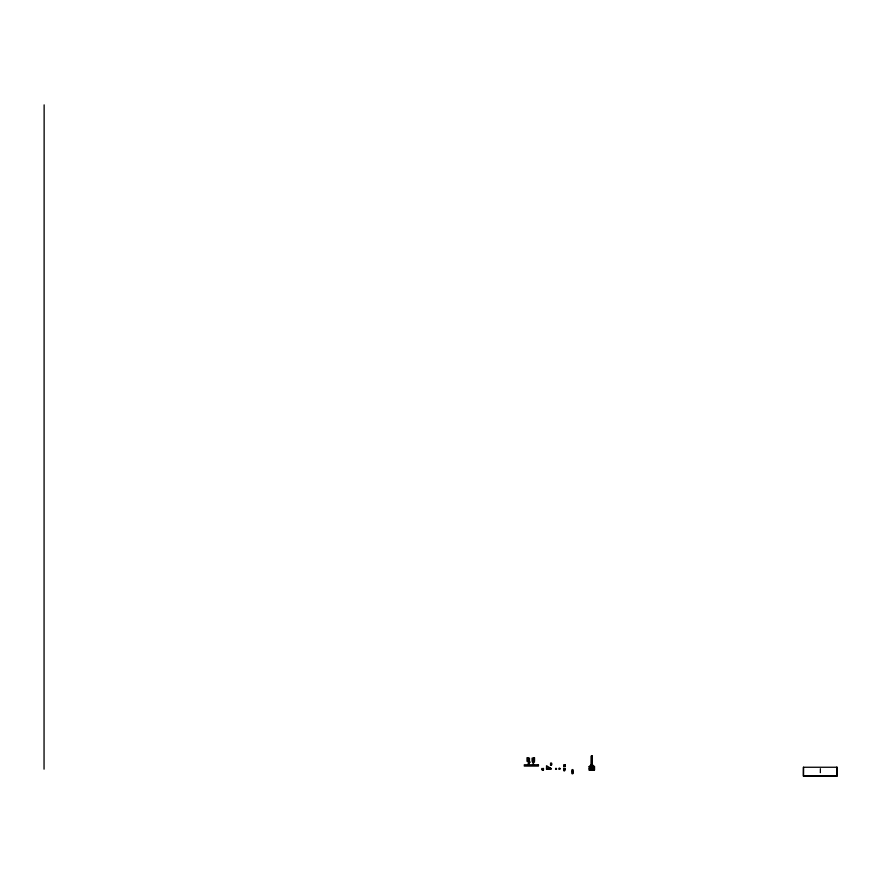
<?xml version="1.0" encoding="UTF-8"?>
<svg xmlns="http://www.w3.org/2000/svg" width="881" height="881" viewBox="0 0 881 881"><rect width="100%" height="100%" fill="white"/><g stroke="black" fill="none" stroke-linecap="round" stroke-linejoin="round"><path stroke-width="0.66" stroke-dasharray="4.41 3.3" d="M820.233 768.507L820.233 776.04M820.178 768.507L820.112 776.04"/><path stroke-width="1.32" d="M592.296 769.069C596.977 769.245 586.636 769.245 591.327 769.069L591.415 755.975L592.296 755.975L592.296 769.972M836.95 776.04L836.95 767.252L803.395 767.252L803.395 776.128L836.95 776.128L836.95 767.252M555.658 768.673L556.451 768.673M556.44 768.992L555.768 768.562L555.878 769.157M528.611 758.959L528.809 759.763L528.699 758.926M532.862 759.444L533.071 760.028M592.473 766.602L592.473 764.851L594.488 766.602L594.488 770.06L589.136 770.06L589.136 766.602L591.151 764.851L591.151 766.602M556.285 769.146L555.669 768.992M533.831 757.726L532.069 758.167L532.069 761.25L534.536 761.25L534.536 757.726L533.831 757.726L533.831 761.25M550.911 768.364L546.517 768.364L550.911 768.452L546.517 765.721L546.517 769.245L550.911 768.452L550.911 769.245M44.138 104.872L44.05 769.157M527.697 757.726L526.992 757.726L526.992 761.25L529.448 761.25L529.448 758.167L527.697 757.726L527.697 761.25M530.373 762.131L528.259 762.131L528.259 764.763M532.388 762.131L534.503 762.131M550.416 764.851L551.726 764.851M589.136 766.602L594.488 766.602M555.658 768.364L555.57 769.245L556.539 769.245L556.451 768.364M589.224 768.364L594.4 768.364M591.327 768.452L590.006 768.364M592.296 768.54L593.607 768.364M542.134 769.245L543.456 769.245M546.517 769.245L550.911 769.157M563.62 769.245L564.93 769.245M542.134 769.421L543.456 769.421M572.76 769.553L572.848 773.639L571.879 773.639C570.8 768.188 573.762 768.166 572.76 773.639M589.224 769.972L594.4 769.972L594.4 766.69M836.862 767.252L836.796 776.04L803.483 776.04L803.549 767.252M592.208 755.975L592.208 769.157M591.327 755.975L591.327 769.972M564.578 769.333L564.578 770.644M563.961 769.333L563.961 770.644M559.721 768.364L559.721 769.245M551.561 764.763L551.561 763.001L551.385 764.763M550.768 764.763L550.592 763.001L550.592 764.763M543.28 769.245L543.456 768.364L543.456 770.115L542.134 770.115L542.134 768.364L542.311 769.245M542.927 769.245L542.927 770.115M542.663 769.245L542.663 770.115M533.446 762.131L533.446 764.763M533.28 762.131L533.28 764.763M529.316 762.131L529.316 764.763M538.456 764.763L524.305 764.763L524.305 766.085L538.456 766.085L538.456 764.763M564.027 764.851L563.851 766.602L564.027 764.851M565.173 764.851L564.996 766.602L565.173 764.851M559.809 768.364L558.84 768.364L558.84 769.245L559.809 769.245L559.809 768.364M563.796 768.364L563.62 769.333L564.93 769.333L564.93 768.364L564.754 770.644L563.796 770.644L563.796 768.364"/></g></svg>
